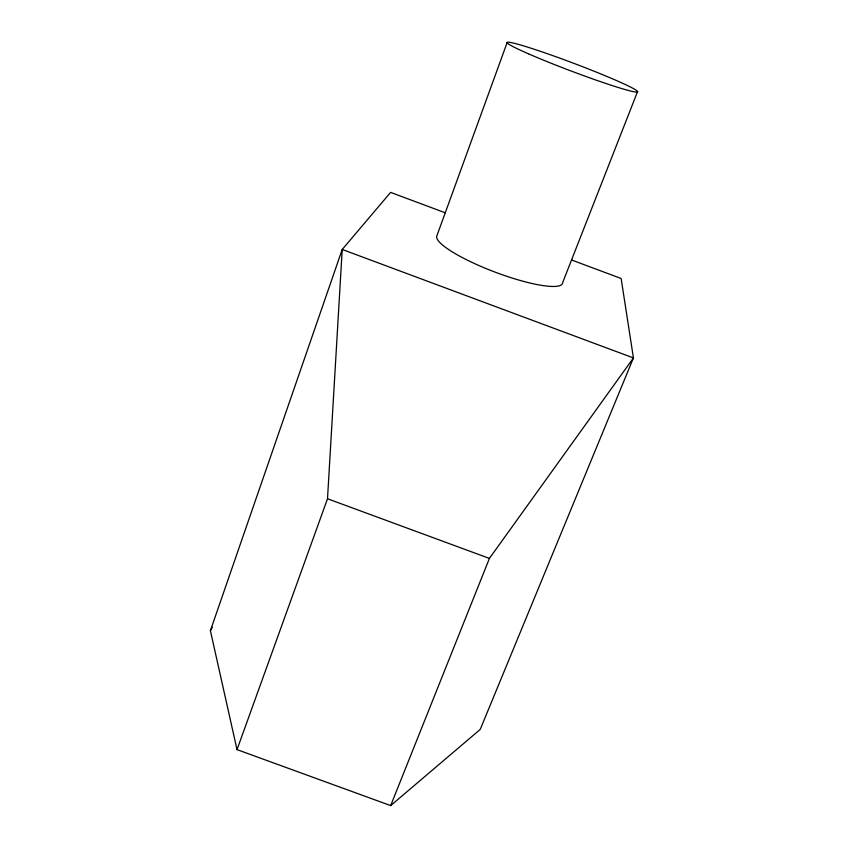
<?xml version="1.0" encoding="UTF-8"?>
<svg xmlns="http://www.w3.org/2000/svg" width="848" height="848" viewBox="0 0 848 848"><rect width="100%" height="100%" fill="white"/><g stroke="black" fill="none" stroke-linecap="round" stroke-linejoin="round"><path stroke-width="1.27" d="M571.552 259.976L621.128 278.494L633.435 357.93L480.222 729.418L390.674 805.6L237.016 749.621L327.508 498.751L342.221 249.471L390.621 192.39L445.147 212.753M237.016 749.621L210.399 630.689L342.221 249.471L633.435 357.93L489.413 558.419L390.674 805.6M507.21 42.4L436.953 235.627A67.183 13.261 20.7 0 0 496.281 272.568A67.183 13.261 20.7 0 0 562.69 282.554L637.601 91.489M210.399 630.689L212.307 627.244M327.508 498.751L489.413 558.419M528.357 53.774A69.759 4.06 20.7 0 0 636.148 92.072A69.759 4.06 20.7 0 0 552.705 55.597A69.759 4.06 20.7 0 0 528.357 53.774"/></g></svg>
